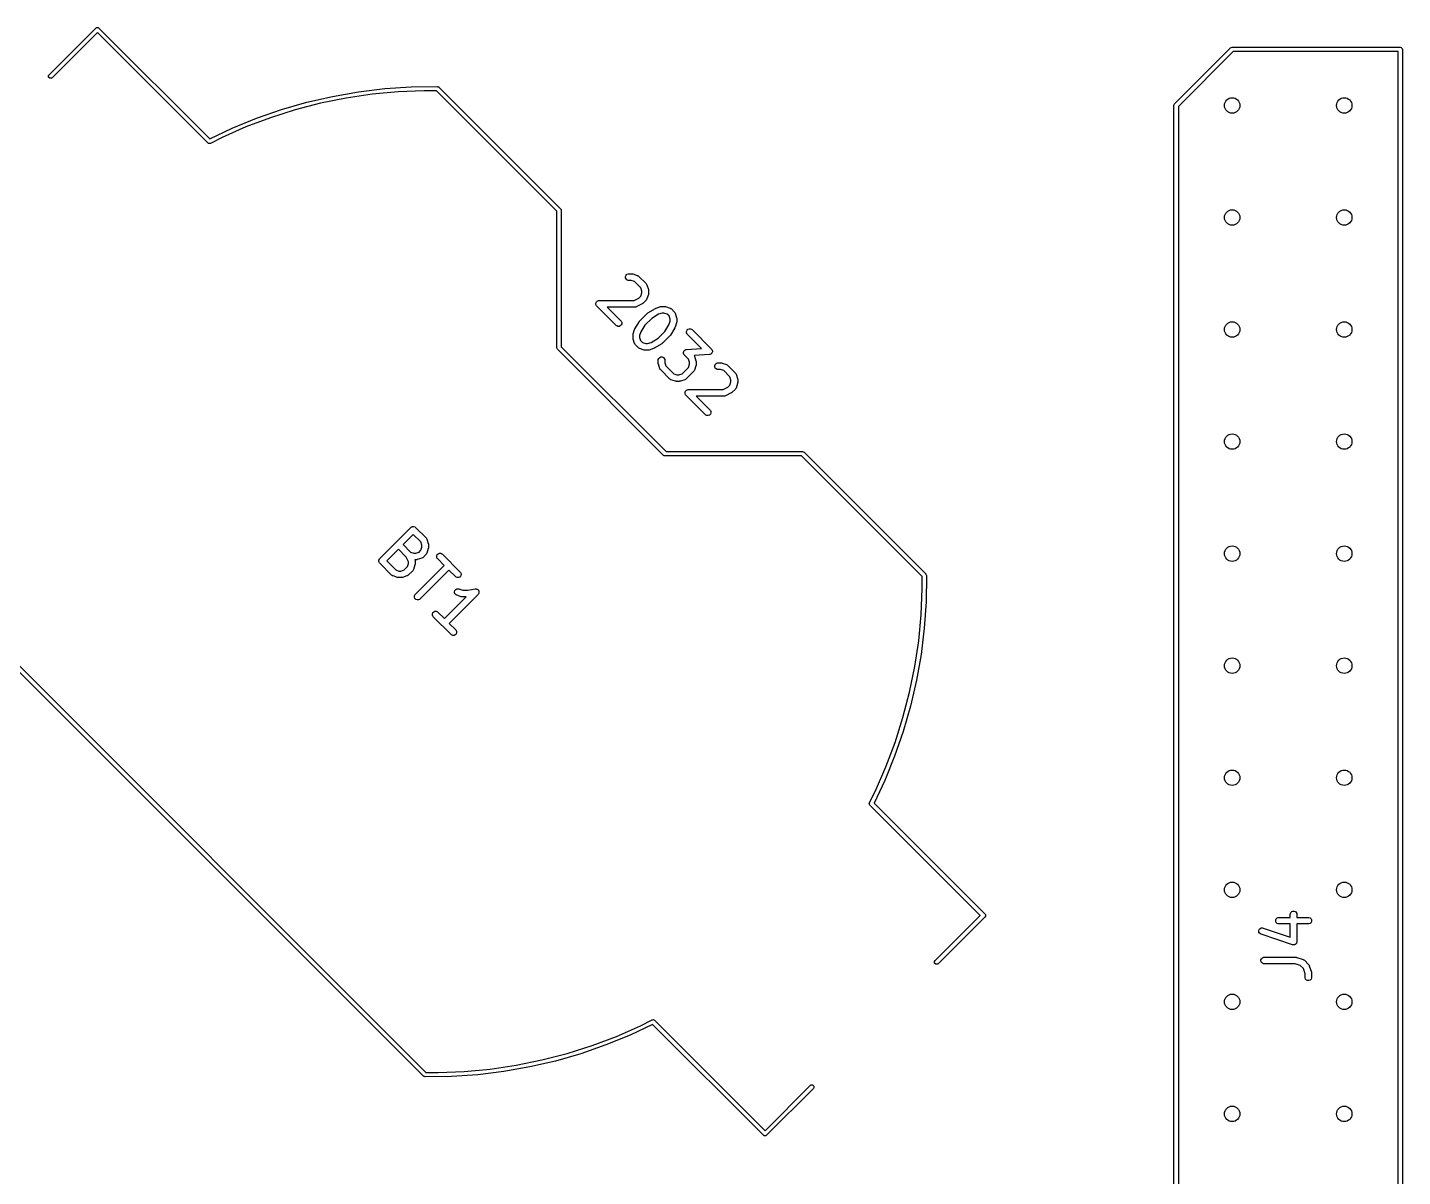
# Model space of a CAD drawing. Extents: x 0.02 to 1.98, y -0.08 to 3.55.
# Drawn here: x 0.675 to 1.902, y 1.494 to 2.52 of the extents above; entities that cross this region are included whole.
import ezdxf

# ---------------------------------------------------------------- set-up
doc = ezdxf.new("R2010")
doc.units = 0
doc.header["$MEASUREMENT"] = 0
doc.layers.add('BLACK', color=7, linetype='CONTINUOUS')

msp = doc.modelspace()

# ---------------------------------------------------------------- linework, layer by layer
at = {"layer": 'BLACK', "linetype": 'CONTINUOUS'}
for p, q in [((0.694, 2.4774), (0.7357, 2.5191)), ((0.7357, 2.5191), (0.7364, 2.5196)), ((0.7364, 2.5196), (0.7379, 2.5196)), ((0.7379, 2.5196), (0.7385, 2.5191)), ((0.7385, 2.5191), (0.8374, 2.4203)), ((0.7371, 2.515), (0.6968, 2.4746)), ((0.8356, 2.4165), (0.7371, 2.515)), ((1.6984, 2.4514), (1.7484, 2.5014)), ((1.7506, 2.498), (1.7018, 2.4492)), ((1.7484, 2.5014), (1.749, 2.5018)), ((1.749, 2.5018), (1.7498, 2.502)), ((1.7498, 2.502), (1.8998, 2.502)), ((1.8978, 2.498), (1.7506, 2.498)), ((1.8978, 0.902), (1.8978, 2.498)), ((1.8998, 2.502), (1.9006, 2.5018)), ((1.9006, 2.5018), (1.9016, 2.5008)), ((1.9016, 2.5008), (1.9018, 2.5)), ((1.9018, 2.5), (1.9018, 0.9)), ((0.6935, 2.4767), (0.694, 2.4774)), ((0.6935, 2.4752), (0.6935, 2.4767)), ((0.6946, 2.4742), (0.6935, 2.4752)), ((0.6961, 2.4742), (0.6946, 2.4742)), ((0.6968, 2.4746), (0.6961, 2.4742)), ((0.9935, 2.465), (1.017, 2.4666)), ((1.017, 2.4666), (1.0405, 2.4669)), ((1.0405, 2.4669), (1.0405, 2.4669)), ((1.0405, 2.4669), (1.041, 2.4667)), ((1.041, 2.4667), (1.0412, 2.4667)), ((1.0412, 2.4667), (1.0415, 2.4665)), ((1.0415, 2.4665), (1.0417, 2.4665)), ((1.0417, 2.4665), (1.0417, 2.4664)), ((1.0417, 2.4664), (1.0419, 2.4663)), ((0.924, 2.4528), (0.947, 2.4581)), ((0.9592, 2.4565), (0.9363, 2.4519)), ((0.947, 2.4581), (0.9701, 2.4621)), ((0.9823, 2.46), (0.9592, 2.4565)), ((0.9701, 2.4621), (0.9935, 2.465)), ((1.0055, 2.4622), (0.9823, 2.46)), ((1.0288, 2.4631), (1.0055, 2.4622)), ((1.0397, 2.463), (1.0288, 2.4631)), ((1.1472, 2.3555), (1.0397, 2.463)), ((1.0419, 2.4663), (1.1505, 2.3577)), ((0.8792, 2.4385), (0.9014, 2.4463)), ((0.9137, 2.446), (0.8915, 2.439)), ((0.9014, 2.4463), (0.924, 2.4528)), ((0.9363, 2.4519), (0.9137, 2.446)), ((1.6978, 2.45), (1.698, 2.4508)), ((1.6978, 0.9), (1.6978, 2.45)), ((1.698, 2.4508), (1.6984, 2.4514)), ((1.7018, 2.4492), (1.7018, 0.902)), ((0.8374, 2.4203), (0.8574, 2.4297)), ((0.8697, 2.4308), (0.8483, 2.4214)), ((0.8574, 2.4297), (0.8792, 2.4385)), ((0.8915, 2.439), (0.8697, 2.4308)), ((0.8483, 2.4214), (0.8379, 2.4161)), ((0.8362, 2.4161), (0.8356, 2.4165)), ((0.8364, 2.4161), (0.8362, 2.4161)), ((0.8367, 2.4159), (0.8364, 2.4161)), ((0.8375, 2.4161), (0.8367, 2.4159)), ((0.8377, 2.4161), (0.8375, 2.4161)), ((0.8378, 2.4161), (0.8377, 2.4161)), ((0.8379, 2.4161), (0.8378, 2.4161)), ((0.8379, 2.4161), (0.8379, 2.4161)), ((1.1505, 2.3577), (1.151, 2.357)), ((1.151, 2.357), (1.1511, 2.3563)), ((1.1511, 2.3563), (1.1511, 2.2346)), ((1.1472, 2.2338), (1.1472, 2.3555)), ((1.2085, 2.2974), (1.2089, 2.2985)), ((1.2085, 2.2962), (1.2085, 2.2974)), ((1.2089, 2.2952), (1.2085, 2.2962)), ((1.2089, 2.2985), (1.2097, 2.2993)), ((1.2097, 2.2944), (1.2089, 2.2952)), ((1.2097, 2.2993), (1.2108, 2.2997)), ((1.2108, 2.2997), (1.2114, 2.2998)), ((1.2114, 2.2998), (1.214, 2.2998)), ((1.214, 2.2998), (1.2143, 2.2997)), ((1.2143, 2.2997), (1.2144, 2.2998)), ((1.2144, 2.2998), (1.2145, 2.2997)), ((1.2145, 2.2997), (1.2146, 2.2997)), ((1.2146, 2.2997), (1.2147, 2.2997)), ((1.2147, 2.2997), (1.215, 2.2996)), ((1.215, 2.2996), (1.2189, 2.2983)), ((1.2189, 2.2983), (1.2195, 2.2981)), ((1.2195, 2.2981), (1.2195, 2.298)), ((1.2195, 2.298), (1.2196, 2.298)), ((1.2196, 2.298), (1.2201, 2.2976)), ((1.2201, 2.2976), (1.2267, 2.291)), ((1.2108, 2.2939), (1.2097, 2.2944)), ((1.2114, 2.2939), (1.2108, 2.2939)), ((1.2135, 2.2939), (1.2114, 2.2939)), ((1.2164, 2.2929), (1.2135, 2.2939)), ((1.2221, 2.2873), (1.2164, 2.2929)), ((1.223, 2.2844), (1.2221, 2.2873)), ((1.2221, 2.2799), (1.223, 2.2827)), ((1.223, 2.2827), (1.223, 2.2844)), ((1.2267, 2.291), (1.2271, 2.2905)), ((1.2271, 2.2905), (1.2271, 2.2904)), ((1.2271, 2.2904), (1.2272, 2.2903)), ((1.2272, 2.2903), (1.2274, 2.2898)), ((1.2274, 2.2898), (1.2288, 2.2858)), ((1.2288, 2.2858), (1.2288, 2.2855)), ((1.2288, 2.2855), (1.2289, 2.2855)), ((1.2289, 2.2855), (1.2289, 2.2854)), ((1.2289, 2.2854), (1.2289, 2.2853)), ((1.2289, 2.2853), (1.2289, 2.2852)), ((1.2289, 2.2852), (1.2289, 2.2849)), ((1.2289, 2.2849), (1.2289, 2.2822)), ((1.182, 2.2735), (1.1824, 2.2746)), ((1.182, 2.2724), (1.182, 2.2735)), ((1.1824, 2.2713), (1.182, 2.2724)), ((1.1824, 2.2746), (1.1832, 2.2754)), ((1.1828, 2.2709), (1.1824, 2.2713)), ((1.2, 2.2536), (1.1828, 2.2709)), ((1.1832, 2.2754), (1.1843, 2.2759)), ((1.1843, 2.2759), (1.1849, 2.2759)), ((1.1849, 2.2759), (1.216, 2.2759)), ((1.216, 2.2759), (1.2202, 2.278)), ((1.2173, 2.2701), (1.2167, 2.27)), ((1.2174, 2.2701), (1.2173, 2.2701)), ((1.2175, 2.2701), (1.2174, 2.2701)), ((1.218, 2.2703), (1.2175, 2.2701)), ((1.2233, 2.273), (1.218, 2.2703)), ((1.2202, 2.278), (1.2221, 2.2799)), ((1.2236, 2.2731), (1.2233, 2.273)), ((1.2237, 2.2732), (1.2236, 2.2732)), ((1.2236, 2.2732), (1.2236, 2.2731)), ((1.2238, 2.2733), (1.2237, 2.2732)), ((1.2241, 2.2735), (1.2238, 2.2733)), ((1.2238, 2.2733), (1.2238, 2.2733)), ((1.2267, 2.2762), (1.2241, 2.2735)), ((1.2271, 2.2766), (1.2267, 2.2762)), ((1.2272, 2.2768), (1.2271, 2.2767)), ((1.2271, 2.2767), (1.2271, 2.2766)), ((1.2274, 2.2773), (1.2272, 2.2768)), ((1.2288, 2.2813), (1.2274, 2.2773)), ((1.2289, 2.2817), (1.2288, 2.2816)), ((1.2288, 2.2816), (1.2288, 2.2813)), ((1.2289, 2.2822), (1.2289, 2.282)), ((1.2289, 2.282), (1.2289, 2.2819)), ((1.2289, 2.2819), (1.2289, 2.2818)), ((1.2289, 2.2818), (1.2289, 2.2817)), ((1.2356, 2.2691), (1.2396, 2.2705)), ((1.2396, 2.2705), (1.2399, 2.2705)), ((1.2399, 2.2705), (1.24, 2.2706)), ((1.24, 2.2706), (1.2401, 2.2706)), ((1.2401, 2.2706), (1.2402, 2.2706)), ((1.2402, 2.2706), (1.2403, 2.2706)), ((1.2403, 2.2706), (1.2405, 2.2706)), ((1.2405, 2.2706), (1.2432, 2.2706)), ((1.2432, 2.2706), (1.2435, 2.2706)), ((1.2435, 2.2706), (1.2436, 2.2706)), ((1.2436, 2.2706), (1.2437, 2.2706)), ((1.2437, 2.2706), (1.2438, 2.2706)), ((1.2438, 2.2706), (1.2438, 2.2705)), ((1.2438, 2.2705), (1.2441, 2.2705)), ((1.2441, 2.2705), (1.2481, 2.2691)), ((1.2167, 2.27), (1.192, 2.27)), ((1.192, 2.27), (1.2042, 2.2578)), ((1.2042, 2.2578), (1.2046, 2.2574)), ((1.2212, 2.2578), (1.2278, 2.2644)), ((1.2212, 2.2577), (1.2212, 2.2578)), ((1.2318, 2.26), (1.2257, 2.2539)), ((1.2278, 2.2644), (1.2279, 2.2645)), ((1.2279, 2.2645), (1.228, 2.2645)), ((1.228, 2.2645), (1.2281, 2.2647)), ((1.2281, 2.2647), (1.2283, 2.2648)), ((1.2283, 2.2648), (1.2284, 2.2649)), ((1.2283, 2.2648), (1.2283, 2.2648)), ((1.2284, 2.2649), (1.235, 2.2689)), ((1.2378, 2.2636), (1.2318, 2.26)), ((1.235, 2.2689), (1.2351, 2.2689)), ((1.2351, 2.2689), (1.2353, 2.269)), ((1.2351, 2.2689), (1.2351, 2.2689)), ((1.2353, 2.269), (1.2356, 2.2691)), ((1.2356, 2.2691), (1.2356, 2.2691)), ((1.2356, 2.2691), (1.2356, 2.2691)), ((1.241, 2.2647), (1.2378, 2.2636)), ((1.2427, 2.2647), (1.241, 2.2647)), ((1.2456, 2.2638), (1.2427, 2.2647)), ((1.2472, 2.2621), (1.2456, 2.2638)), ((1.2482, 2.2592), (1.2472, 2.2621)), ((1.2481, 2.2691), (1.2486, 2.2689)), ((1.2482, 2.2575), (1.2482, 2.2592)), ((1.2486, 2.2689), (1.2487, 2.2688)), ((1.2487, 2.2688), (1.2488, 2.2688)), ((1.2488, 2.2688), (1.2493, 2.2684)), ((1.2493, 2.2684), (1.2519, 2.2658)), ((1.2519, 2.2658), (1.2523, 2.2653)), ((1.2523, 2.2653), (1.2523, 2.2652)), ((1.2523, 2.2652), (1.2524, 2.2651)), ((1.2524, 2.2651), (1.2526, 2.2646)), ((1.2526, 2.2646), (1.2539, 2.2606)), ((1.2539, 2.2606), (1.254, 2.2604)), ((1.254, 2.2604), (1.254, 2.2603)), ((1.254, 2.2603), (1.2541, 2.2602)), ((1.2541, 2.2602), (1.2541, 2.2601)), ((1.2541, 2.2601), (1.2541, 2.26)), ((1.2541, 2.26), (1.2541, 2.2597)), ((1.2541, 2.2597), (1.2541, 2.2571)), ((1.2005, 2.2533), (1.2, 2.2536)), ((1.2015, 2.2528), (1.2005, 2.2533)), ((1.2027, 2.2528), (1.2015, 2.2528)), ((1.2037, 2.2533), (1.2027, 2.2528)), ((1.2046, 2.2541), (1.2037, 2.2533)), ((1.2046, 2.2574), (1.205, 2.2563)), ((1.205, 2.2552), (1.2046, 2.2541)), ((1.205, 2.2563), (1.205, 2.2552)), ((1.2151, 2.2458), (1.2152, 2.2461)), ((1.2151, 2.2457), (1.2151, 2.2458)), ((1.2151, 2.2456), (1.2151, 2.2457)), ((1.2151, 2.2455), (1.2151, 2.2456)), ((1.2152, 2.2461), (1.2165, 2.25)), ((1.2165, 2.25), (1.2165, 2.2501)), ((1.2165, 2.2501), (1.2166, 2.2501)), ((1.2166, 2.2501), (1.2167, 2.2503)), ((1.2167, 2.2503), (1.2168, 2.2506)), ((1.2168, 2.2506), (1.2208, 2.2572)), ((1.2168, 2.2506), (1.2168, 2.2506)), ((1.2168, 2.2506), (1.2168, 2.2506)), ((1.2208, 2.2573), (1.2209, 2.2574)), ((1.2208, 2.2572), (1.2208, 2.2573)), ((1.2209, 2.2574), (1.221, 2.2575)), ((1.221, 2.2575), (1.2211, 2.2577)), ((1.222, 2.2479), (1.221, 2.2446)), ((1.2211, 2.2577), (1.2212, 2.2577)), ((1.2257, 2.2539), (1.222, 2.2479)), ((1.2374, 2.2422), (1.2435, 2.2483)), ((1.2435, 2.2483), (1.2471, 2.2543)), ((1.2471, 2.2543), (1.2482, 2.2575)), ((1.2524, 2.2516), (1.2484, 2.2449)), ((1.2525, 2.2518), (1.2524, 2.2516)), ((1.2524, 2.2516), (1.2524, 2.2516)), ((1.2524, 2.2516), (1.2524, 2.2516)), ((1.2526, 2.2521), (1.2525, 2.2518)), ((1.2539, 2.2561), (1.2526, 2.2521)), ((1.2526, 2.2521), (1.2526, 2.2521)), ((1.2526, 2.2521), (1.2526, 2.2521)), ((1.254, 2.2564), (1.2539, 2.2561)), ((1.2541, 2.2566), (1.254, 2.2565)), ((1.254, 2.2565), (1.254, 2.2564)), ((1.2541, 2.2571), (1.2541, 2.2568)), ((1.2541, 2.2568), (1.2541, 2.2567)), ((1.2541, 2.2567), (1.2541, 2.2566)), ((1.2628, 2.2484), (1.2633, 2.2494)), ((1.2628, 2.2472), (1.2628, 2.2484)), ((1.2633, 2.2461), (1.2628, 2.2472)), ((1.2633, 2.2494), (1.2641, 2.2502)), ((1.2636, 2.2457), (1.2633, 2.2461)), ((1.2763, 2.2331), (1.2636, 2.2457)), ((1.2641, 2.2502), (1.2652, 2.2507)), ((1.2652, 2.2507), (1.2663, 2.2507)), ((1.2663, 2.2507), (1.2674, 2.2502)), ((1.2674, 2.2502), (1.2678, 2.2499)), ((1.2678, 2.2499), (1.2851, 2.2326)), ((1.1473, 2.233), (1.1472, 2.2338)), ((1.1511, 2.2346), (1.2446, 2.1411)), ((1.2151, 2.2454), (1.2151, 2.2455)), ((1.2151, 2.2451), (1.2151, 2.2454)), ((1.2151, 2.2425), (1.2151, 2.2451)), ((1.2151, 2.2422), (1.2151, 2.2425)), ((1.2151, 2.2421), (1.2151, 2.2422)), ((1.2151, 2.242), (1.2151, 2.2421)), ((1.2151, 2.2419), (1.2151, 2.242)), ((1.2151, 2.2418), (1.2151, 2.2419)), ((1.2152, 2.2415), (1.2151, 2.2418)), ((1.2165, 2.2376), (1.2152, 2.2415)), ((1.2168, 2.237), (1.2165, 2.2376)), ((1.2169, 2.2369), (1.2168, 2.237)), ((1.2168, 2.237), (1.2168, 2.237)), ((1.2172, 2.2364), (1.2169, 2.2369)), ((1.2199, 2.2338), (1.2172, 2.2364)), ((1.2203, 2.2334), (1.2199, 2.2338)), ((1.2204, 2.2333), (1.2203, 2.2334)), ((1.2205, 2.2333), (1.2204, 2.2333)), ((1.221, 2.233), (1.2205, 2.2333)), ((1.221, 2.2446), (1.221, 2.243)), ((1.221, 2.243), (1.2219, 2.2401)), ((1.2219, 2.2401), (1.2236, 2.2384)), ((1.2236, 2.2384), (1.2264, 2.2375)), ((1.2264, 2.2375), (1.2281, 2.2375)), ((1.2281, 2.2375), (1.2313, 2.2385)), ((1.2313, 2.2385), (1.2374, 2.2422)), ((1.2341, 2.2333), (1.2338, 2.2332)), ((1.2407, 2.2373), (1.2341, 2.2333)), ((1.2341, 2.2333), (1.2341, 2.2333)), ((1.2341, 2.2333), (1.2341, 2.2333)), ((1.2408, 2.2373), (1.2407, 2.2373)), ((1.2409, 2.2374), (1.2408, 2.2373)), ((1.241, 2.2375), (1.2409, 2.2374)), ((1.2412, 2.2376), (1.241, 2.2375)), ((1.2413, 2.2377), (1.2412, 2.2377)), ((1.2412, 2.2377), (1.2412, 2.2376)), ((1.2479, 2.2444), (1.2413, 2.2377)), ((1.248, 2.2444), (1.2479, 2.2444)), ((1.2482, 2.2446), (1.248, 2.2445)), ((1.248, 2.2445), (1.248, 2.2444)), ((1.2483, 2.2448), (1.2482, 2.2446)), ((1.2484, 2.2449), (1.2483, 2.2448)), ((1.2483, 2.2448), (1.2483, 2.2448)), ((1.1477, 2.2324), (1.1473, 2.233)), ((1.2424, 2.1377), (1.1477, 2.2324)), ((1.225, 2.2317), (1.221, 2.233)), ((1.2253, 2.2317), (1.225, 2.2317)), ((1.2254, 2.2316), (1.2253, 2.2317)), ((1.2255, 2.2316), (1.2254, 2.2316)), ((1.2256, 2.2316), (1.2255, 2.2316)), ((1.2257, 2.2316), (1.2256, 2.2316)), ((1.226, 2.2316), (1.2257, 2.2316)), ((1.2286, 2.2316), (1.226, 2.2316)), ((1.2289, 2.2316), (1.2286, 2.2316)), ((1.229, 2.2316), (1.2289, 2.2316)), ((1.2291, 2.2316), (1.229, 2.2316)), ((1.2292, 2.2316), (1.2291, 2.2316)), ((1.2293, 2.2317), (1.2292, 2.2316)), ((1.2295, 2.2317), (1.2293, 2.2317)), ((1.2335, 2.233), (1.2295, 2.2317)), ((1.2336, 2.2331), (1.2335, 2.233)), ((1.2338, 2.2332), (1.2336, 2.2331)), ((1.2336, 2.2331), (1.2336, 2.2331)), ((1.2376, 2.2232), (1.2381, 2.2242)), ((1.2376, 2.2226), (1.2376, 2.2232)), ((1.2376, 2.2199), (1.2376, 2.2226)), ((1.2381, 2.2242), (1.2389, 2.225)), ((1.2389, 2.225), (1.24, 2.2255)), ((1.24, 2.2255), (1.2411, 2.2255)), ((1.2411, 2.2255), (1.2422, 2.225)), ((1.2422, 2.225), (1.243, 2.2242)), ((1.243, 2.2242), (1.2434, 2.2232)), ((1.2434, 2.2232), (1.2435, 2.2226)), ((1.2435, 2.2226), (1.2435, 2.2204)), ((1.2602, 2.2298), (1.2604, 2.2302)), ((1.2602, 2.2297), (1.2602, 2.2298)), ((1.2602, 2.2296), (1.2602, 2.2297)), ((1.2602, 2.2291), (1.2602, 2.2296)), ((1.2602, 2.2286), (1.2602, 2.2291)), ((1.2602, 2.2285), (1.2602, 2.2286)), ((1.2602, 2.2284), (1.2602, 2.2285)), ((1.2604, 2.228), (1.2602, 2.2284)), ((1.2604, 2.2302), (1.2605, 2.2307)), ((1.2606, 2.2276), (1.2604, 2.228)), ((1.2605, 2.2307), (1.2606, 2.2308)), ((1.2606, 2.2309), (1.261, 2.2312)), ((1.2606, 2.2308), (1.2606, 2.2309)), ((1.2607, 2.2275), (1.2606, 2.2276)), ((1.2607, 2.2274), (1.2607, 2.2275)), ((1.2608, 2.2274), (1.2607, 2.2274)), ((1.261, 2.2271), (1.2608, 2.2274)), ((1.261, 2.2312), (1.2613, 2.2316)), ((1.2645, 2.2236), (1.261, 2.2271)), ((1.2613, 2.2316), (1.2614, 2.2316)), ((1.2614, 2.2317), (1.2619, 2.2319)), ((1.2614, 2.2316), (1.2614, 2.2317)), ((1.2619, 2.2319), (1.2623, 2.2321)), ((1.2623, 2.2321), (1.2624, 2.2321)), ((1.2624, 2.2321), (1.2625, 2.2321)), ((1.2625, 2.2321), (1.2626, 2.2321)), ((1.2626, 2.2321), (1.2629, 2.2322)), ((1.2629, 2.2322), (1.2763, 2.2331)), ((1.2654, 2.2208), (1.2645, 2.2236)), ((1.2832, 2.2276), (1.2696, 2.2267)), ((1.2696, 2.2267), (1.2699, 2.2262)), ((1.2699, 2.2262), (1.2712, 2.2222)), ((1.2712, 2.2222), (1.2712, 2.2219)), ((1.2712, 2.2219), (1.2713, 2.2218)), ((1.2713, 2.2218), (1.2713, 2.2217)), ((1.2713, 2.2217), (1.2713, 2.2216)), ((1.2713, 2.2216), (1.2713, 2.2216)), ((1.2713, 2.2216), (1.2713, 2.2213)), ((1.2713, 2.2213), (1.2713, 2.2186)), ((1.2835, 2.2276), (1.2832, 2.2276)), ((1.2836, 2.2277), (1.2835, 2.2276)), ((1.2835, 2.2276), (1.2835, 2.2276)), ((1.2837, 2.2277), (1.2836, 2.2277)), ((1.2842, 2.2279), (1.2837, 2.2277)), ((1.2846, 2.2281), (1.2842, 2.2279)), ((1.2847, 2.2282), (1.2846, 2.2281)), ((1.2848, 2.2282), (1.2847, 2.2282)), ((1.2851, 2.2286), (1.2848, 2.2282)), ((1.2851, 2.2326), (1.2852, 2.2324)), ((1.2854, 2.2289), (1.2851, 2.2286)), ((1.2852, 2.2324), (1.2853, 2.2323)), ((1.2853, 2.2323), (1.2853, 2.2323)), ((1.2853, 2.2323), (1.2854, 2.2322)), ((1.2854, 2.2322), (1.2856, 2.2317)), ((1.2855, 2.229), (1.2854, 2.2289)), ((1.2857, 2.2295), (1.2855, 2.2291)), ((1.2855, 2.2291), (1.2855, 2.229)), ((1.2856, 2.2317), (1.2858, 2.2313)), ((1.2859, 2.23), (1.2857, 2.2295)), ((1.2858, 2.2313), (1.2858, 2.2312)), ((1.2858, 2.2312), (1.2859, 2.2311)), ((1.2859, 2.2311), (1.2859, 2.2306)), ((1.2859, 2.2306), (1.2859, 2.2302)), ((1.2859, 2.2302), (1.2859, 2.2301)), ((1.2859, 2.2301), (1.2859, 2.23)), ((1.2376, 2.2196), (1.2376, 2.2199)), ((1.2376, 2.2195), (1.2376, 2.2196)), ((1.2376, 2.2196), (1.2376, 2.2196)), ((1.2376, 2.2194), (1.2376, 2.2195)), ((1.2377, 2.2193), (1.2376, 2.2194)), ((1.2377, 2.219), (1.2377, 2.2193)), ((1.2391, 2.215), (1.2377, 2.219)), ((1.2393, 2.2145), (1.2391, 2.215)), ((1.2394, 2.2144), (1.2393, 2.2145)), ((1.2394, 2.2143), (1.2394, 2.2144)), ((1.2398, 2.2139), (1.2394, 2.2143)), ((1.2477, 2.2059), (1.2398, 2.2139)), ((1.2435, 2.2204), (1.2444, 2.2176)), ((1.2444, 2.2176), (1.2514, 2.2106)), ((1.2514, 2.2106), (1.2543, 2.2096)), ((1.2543, 2.2096), (1.256, 2.2096)), ((1.256, 2.2096), (1.2588, 2.2106)), ((1.2588, 2.2106), (1.2645, 2.2162)), ((1.2691, 2.2125), (1.2625, 2.2059)), ((1.2645, 2.2162), (1.2654, 2.2191)), ((1.2654, 2.2191), (1.2654, 2.2208)), ((1.2695, 2.213), (1.2691, 2.2125)), ((1.2696, 2.2131), (1.2695, 2.213)), ((1.2699, 2.2137), (1.2696, 2.2132)), ((1.2696, 2.2132), (1.2696, 2.2131)), ((1.2712, 2.2177), (1.2699, 2.2137)), ((1.2713, 2.218), (1.2712, 2.218)), ((1.2712, 2.218), (1.2712, 2.2177)), ((1.2713, 2.2186), (1.2713, 2.2183)), ((1.2713, 2.2183), (1.2713, 2.2182)), ((1.2713, 2.2182), (1.2713, 2.2181)), ((1.2713, 2.2181), (1.2713, 2.218)), ((1.288, 2.2179), (1.2885, 2.2189)), ((1.288, 2.2167), (1.288, 2.2179)), ((1.2885, 2.2156), (1.288, 2.2167)), ((1.2885, 2.2189), (1.2893, 2.2197)), ((1.2893, 2.2148), (1.2885, 2.2156)), ((1.2893, 2.2197), (1.2903, 2.2202)), ((1.2903, 2.2144), (1.2893, 2.2148)), ((1.2903, 2.2202), (1.2909, 2.2202)), ((1.2909, 2.2143), (1.2903, 2.2144)), ((1.2909, 2.2202), (1.2936, 2.2202)), ((1.2931, 2.2143), (1.2909, 2.2143)), ((1.296, 2.2134), (1.2931, 2.2143)), ((1.2936, 2.2202), (1.2939, 2.2202)), ((1.2939, 2.2202), (1.2939, 2.2202)), ((1.2939, 2.2202), (1.294, 2.2202)), ((1.294, 2.2202), (1.2941, 2.2202)), ((1.2941, 2.2202), (1.2942, 2.2202)), ((1.2942, 2.2202), (1.2945, 2.2201)), ((1.2945, 2.2201), (1.2985, 2.2188)), ((1.3016, 2.2077), (1.296, 2.2134)), ((1.2985, 2.2188), (1.299, 2.2185)), ((1.299, 2.2185), (1.2991, 2.2185)), ((1.2991, 2.2185), (1.2992, 2.2184)), ((1.2992, 2.2184), (1.2996, 2.218)), ((1.2996, 2.218), (1.3063, 2.2114)), ((1.3063, 2.2114), (1.3066, 2.211)), ((1.3066, 2.211), (1.3067, 2.2109)), ((1.3067, 2.2109), (1.3067, 2.2108)), ((1.3067, 2.2108), (1.307, 2.2103)), ((1.307, 2.2103), (1.3083, 2.2063)), ((1.2482, 2.2056), (1.2477, 2.2059)), ((1.2483, 2.2055), (1.2482, 2.2056)), ((1.2484, 2.2054), (1.2483, 2.2055)), ((1.2489, 2.2052), (1.2484, 2.2054)), ((1.2529, 2.2039), (1.2489, 2.2052)), ((1.2532, 2.2038), (1.2529, 2.2039)), ((1.2533, 2.2038), (1.2532, 2.2038)), ((1.2532, 2.2038), (1.2532, 2.2038)), ((1.2534, 2.2038), (1.2533, 2.2038)), ((1.2535, 2.2038), (1.2534, 2.2038)), ((1.2538, 2.2037), (1.2535, 2.2038)), ((1.2564, 2.2037), (1.2538, 2.2037)), ((1.2567, 2.2038), (1.2564, 2.2037)), ((1.2568, 2.2038), (1.2567, 2.2038)), ((1.2569, 2.2038), (1.2568, 2.2038)), ((1.257, 2.2038), (1.2569, 2.2038)), ((1.2571, 2.2038), (1.257, 2.2038)), ((1.2574, 2.2039), (1.2571, 2.2038)), ((1.2614, 2.2052), (1.2574, 2.2039)), ((1.2619, 2.2054), (1.2614, 2.2052)), ((1.262, 2.2055), (1.2619, 2.2054)), ((1.2621, 2.2056), (1.262, 2.2055)), ((1.2625, 2.2059), (1.2621, 2.2056)), ((1.2955, 2.1964), (1.2998, 2.1985)), ((1.2998, 2.1985), (1.3016, 2.2003)), ((1.3025, 2.2049), (1.3016, 2.2077)), ((1.3016, 2.2003), (1.3025, 2.2032)), ((1.3025, 2.2032), (1.3025, 2.2049)), ((1.3063, 2.1966), (1.3036, 2.194)), ((1.3066, 2.1971), (1.3063, 2.1966)), ((1.3067, 2.1972), (1.3066, 2.1971)), ((1.307, 2.1978), (1.3067, 2.1973)), ((1.3067, 2.1973), (1.3067, 2.1972)), ((1.3083, 2.2018), (1.307, 2.1978)), ((1.3083, 2.2063), (1.3084, 2.206)), ((1.3084, 2.2021), (1.3083, 2.2018)), ((1.3084, 2.206), (1.3084, 2.2059)), ((1.3084, 2.2059), (1.3084, 2.2058)), ((1.3084, 2.2058), (1.3084, 2.2057)), ((1.3084, 2.2057), (1.3084, 2.2056)), ((1.3084, 2.2056), (1.3085, 2.2054)), ((1.3085, 2.2027), (1.3084, 2.2024)), ((1.3084, 2.2024), (1.3084, 2.2023)), ((1.3084, 2.2023), (1.3084, 2.2022)), ((1.3084, 2.2022), (1.3084, 2.2021)), ((1.3084, 2.2021), (1.3084, 2.2021)), ((1.3085, 2.2054), (1.3085, 2.2027)), ((1.2615, 2.194), (1.2619, 2.1951)), ((1.2615, 2.1928), (1.2615, 2.194)), ((1.2619, 2.1918), (1.2615, 2.1928)), ((1.2619, 2.1951), (1.2628, 2.1959)), ((1.2623, 2.1913), (1.2619, 2.1918)), ((1.2795, 2.1741), (1.2623, 2.1913)), ((1.2628, 2.1959), (1.2638, 2.1963)), ((1.2638, 2.1963), (1.2644, 2.1964)), ((1.2644, 2.1964), (1.2955, 2.1964)), ((1.2962, 2.1905), (1.2715, 2.1905)), ((1.2715, 2.1905), (1.2837, 2.1783)), ((1.2968, 2.1905), (1.2962, 2.1905)), ((1.2969, 2.1906), (1.2968, 2.1905)), ((1.297, 2.1906), (1.2969, 2.1906)), ((1.2975, 2.1908), (1.297, 2.1906)), ((1.3028, 2.1934), (1.2975, 2.1908)), ((1.3031, 2.1936), (1.3028, 2.1934)), ((1.3032, 2.1936), (1.3031, 2.1936)), ((1.3033, 2.1937), (1.3032, 2.1937)), ((1.3032, 2.1937), (1.3032, 2.1936)), ((1.3034, 2.1938), (1.3033, 2.1937)), ((1.3036, 2.194), (1.3034, 2.1938)), ((1.28, 2.1737), (1.2795, 2.1741)), ((1.2811, 2.1733), (1.28, 2.1737)), ((1.2822, 2.1733), (1.2811, 2.1733)), ((1.2833, 2.1737), (1.2822, 2.1733)), ((1.2841, 2.1745), (1.2833, 2.1737)), ((1.2837, 2.1783), (1.2841, 2.1778)), ((1.2841, 2.1778), (1.2845, 2.1768)), ((1.2845, 2.1756), (1.2841, 2.1745)), ((1.2845, 2.1768), (1.2845, 2.1756)), ((1.243, 2.1373), (1.2424, 2.1377)), ((1.2438, 2.1372), (1.243, 2.1373)), ((1.3655, 2.1372), (1.2438, 2.1372)), ((1.2446, 2.1411), (1.3663, 2.1411)), ((1.473, 2.0297), (1.3655, 2.1372)), ((1.3663, 2.1411), (1.367, 2.141)), ((1.367, 2.141), (1.3677, 2.1405)), ((1.3677, 2.1405), (1.4763, 2.0319)), ((1.0169, 2.0734), (1.0174, 2.0738)), ((1.0174, 2.0738), (1.018, 2.074)), ((1.018, 2.074), (1.0184, 2.0742)), ((1.0184, 2.0742), (1.0196, 2.0742)), ((1.0196, 2.0742), (1.0196, 2.0742)), ((1.0196, 2.0742), (1.0207, 2.0738)), ((1.0207, 2.0738), (1.0211, 2.0734)), ((0.9891, 2.0456), (1.0169, 2.0734)), ((1.019, 2.0672), (1.0099, 2.0581)), ((1.0257, 2.0605), (1.019, 2.0672)), ((1.0211, 2.0734), (1.0304, 2.0641)), ((1.0304, 2.0641), (1.0308, 2.0637)), ((1.0308, 2.0637), (1.0308, 2.0636)), ((1.0308, 2.0636), (1.0309, 2.0635)), ((1.0309, 2.0635), (1.0311, 2.063)), ((1.0311, 2.063), (1.0324, 2.059)), ((1.0058, 2.0539), (0.9954, 2.0435)), ((1.0126, 2.047), (1.0058, 2.0539)), ((1.0099, 2.0581), (1.0166, 2.0514)), ((1.0166, 2.0514), (1.0195, 2.0504)), ((1.0195, 2.0504), (1.0212, 2.0504)), ((1.0212, 2.0504), (1.0241, 2.0514)), ((1.0241, 2.0514), (1.0257, 2.053)), ((1.0267, 2.0576), (1.0257, 2.0605)), ((1.0257, 2.053), (1.0267, 2.0559)), ((1.0267, 2.0559), (1.0267, 2.0576)), ((1.0304, 2.0494), (1.0277, 2.0467)), ((1.0308, 2.0498), (1.0304, 2.0494)), ((1.0309, 2.05), (1.0308, 2.0499)), ((1.0308, 2.0499), (1.0308, 2.0498)), ((1.0311, 2.0505), (1.0309, 2.05)), ((1.0324, 2.0545), (1.0311, 2.0505)), ((1.0324, 2.059), (1.0325, 2.0587)), ((1.0325, 2.0548), (1.0324, 2.0545)), ((1.0325, 2.0587), (1.0325, 2.0586)), ((1.0325, 2.0586), (1.0325, 2.0585)), ((1.0325, 2.0585), (1.0326, 2.0584)), ((1.0326, 2.0551), (1.0325, 2.055)), ((1.0325, 2.055), (1.0325, 2.0548)), ((1.0325, 2.0548), (1.0325, 2.0548)), ((1.0326, 2.0584), (1.0326, 2.0584)), ((1.0326, 2.0584), (1.0326, 2.0581)), ((1.0326, 2.0581), (1.0326, 2.0554)), ((1.0326, 2.0554), (1.0326, 2.0551)), ((1.0326, 2.0551), (1.0326, 2.0551)), ((1.0404, 2.0491), (1.0412, 2.0499)), ((1.0412, 2.0499), (1.0423, 2.0504)), ((1.0423, 2.0504), (1.0435, 2.0504)), ((1.0435, 2.0504), (1.0445, 2.0499)), ((1.0445, 2.0499), (1.045, 2.0496)), ((1.045, 2.0496), (1.0609, 2.0336)), ((0.9883, 2.0441), (0.9887, 2.0451)), ((0.9883, 2.0429), (0.9883, 2.0441)), ((0.9887, 2.0419), (0.9883, 2.0429)), ((0.9887, 2.0451), (0.9891, 2.0456)), ((0.9891, 2.0414), (0.9887, 2.0419)), ((0.9997, 2.0308), (0.9891, 2.0414)), ((0.9954, 2.0435), (1.0034, 2.0355)), ((1.0108, 2.0355), (1.0138, 2.0385)), ((1.0147, 2.0428), (1.0126, 2.047)), ((1.0138, 2.0385), (1.0147, 2.0413)), ((1.0147, 2.0413), (1.0147, 2.0428)), ((1.0205, 2.0399), (1.0192, 2.0359)), ((1.0217, 2.0445), (1.0205, 2.0445)), ((1.0205, 2.0445), (1.0205, 2.0443)), ((1.0205, 2.0443), (1.0206, 2.0442)), ((1.0206, 2.0402), (1.0205, 2.0399)), ((1.0206, 2.0442), (1.0206, 2.0441)), ((1.0206, 2.0441), (1.0207, 2.0435)), ((1.0207, 2.0408), (1.0206, 2.0405)), ((1.0206, 2.0405), (1.0206, 2.0405)), ((1.0206, 2.0405), (1.0206, 2.0404)), ((1.0206, 2.0404), (1.0206, 2.0403)), ((1.0206, 2.0403), (1.0206, 2.0402)), ((1.0207, 2.0435), (1.0207, 2.0408)), ((1.0209, 2.0138), (1.0467, 2.0395)), ((1.022, 2.0445), (1.0217, 2.0445)), ((1.0221, 2.0446), (1.022, 2.0445)), ((1.022, 2.0445), (1.022, 2.0445)), ((1.0223, 2.0446), (1.0221, 2.0446)), ((1.0226, 2.0447), (1.0223, 2.0446)), ((1.0223, 2.0446), (1.0223, 2.0446)), ((1.0266, 2.046), (1.0226, 2.0447)), ((1.0271, 2.0462), (1.0266, 2.046)), ((1.0272, 2.0463), (1.0271, 2.0462)), ((1.0273, 2.0463), (1.0272, 2.0463)), ((1.0277, 2.0467), (1.0273, 2.0463)), ((1.04, 2.048), (1.0404, 2.0491)), ((1.04, 2.0469), (1.04, 2.048)), ((1.0404, 2.0458), (1.04, 2.0469)), ((1.0408, 2.0454), (1.0404, 2.0458)), ((1.0467, 2.0395), (1.0408, 2.0454)), ((1.0002, 2.0304), (0.9997, 2.0308)), ((1.0003, 2.0303), (1.0002, 2.0304)), ((1.0002, 2.0304), (1.0002, 2.0304)), ((1.0009, 2.0301), (1.0003, 2.0303)), ((1.0048, 2.0288), (1.0009, 2.0301)), ((1.0034, 2.0355), (1.0062, 2.0345)), ((1.0051, 2.0287), (1.0048, 2.0288)), ((1.0052, 2.0287), (1.0051, 2.0287)), ((1.0053, 2.0287), (1.0052, 2.0287)), ((1.0054, 2.0286), (1.0053, 2.0287)), ((1.0055, 2.0286), (1.0054, 2.0286)), ((1.0058, 2.0286), (1.0055, 2.0286)), ((1.0084, 2.0286), (1.0058, 2.0286)), ((1.0062, 2.0345), (1.0079, 2.0345)), ((1.0079, 2.0345), (1.0108, 2.0355)), ((1.0087, 2.0286), (1.0084, 2.0286)), ((1.0088, 2.0286), (1.0087, 2.0286)), ((1.0089, 2.0287), (1.0088, 2.0286)), ((1.009, 2.0287), (1.0089, 2.0287)), ((1.0091, 2.0287), (1.009, 2.0287)), ((1.0094, 2.0288), (1.0091, 2.0287)), ((1.0133, 2.0301), (1.0094, 2.0288)), ((1.0139, 2.0303), (1.0133, 2.0301)), ((1.014, 2.0304), (1.0139, 2.0304)), ((1.0139, 2.0304), (1.0139, 2.0303)), ((1.0145, 2.0308), (1.014, 2.0304)), ((1.0185, 2.0348), (1.0145, 2.0308)), ((1.0188, 2.0352), (1.0185, 2.0348)), ((1.0189, 2.0353), (1.0188, 2.0352)), ((1.0192, 2.0359), (1.0189, 2.0354)), ((1.0189, 2.0354), (1.0189, 2.0353)), ((1.0508, 2.0353), (1.0251, 2.0096)), ((1.0567, 2.0295), (1.0508, 2.0353)), ((1.0572, 2.0291), (1.0567, 2.0295)), ((1.0582, 2.0287), (1.0572, 2.0291)), ((1.0594, 2.0287), (1.0582, 2.0287)), ((1.0604, 2.0291), (1.0594, 2.0287)), ((1.0612, 2.0299), (1.0604, 2.0291)), ((1.0609, 2.0336), (1.0612, 2.0332)), ((1.0612, 2.0332), (1.0617, 2.0321)), ((1.0617, 2.031), (1.0612, 2.0299)), ((1.0617, 2.0321), (1.0617, 2.031)), ((1.4731, 2.0188), (1.473, 2.0297)), ((1.4763, 2.0319), (1.4764, 2.0317)), ((1.4764, 2.0317), (1.4765, 2.0317)), ((1.4765, 2.0317), (1.4765, 2.0315)), ((1.4765, 2.0315), (1.4767, 2.0312)), ((1.4769, 2.0305), (1.4766, 2.007)), ((1.4767, 2.0312), (1.4767, 2.031)), ((1.4767, 2.031), (1.4769, 2.0305)), ((1.4769, 2.0305), (1.4769, 2.0305)), ((1.0281, 1.5837), (0.5937, 2.0181)), ((0.597, 2.0203), (1.0303, 1.587)), ((1.0201, 2.0123), (1.0205, 2.0133)), ((1.0205, 2.0133), (1.0209, 2.0138)), ((1.0768, 2.0136), (1.051, 1.9878)), ((1.0559, 2.016), (1.0562, 2.0171)), ((1.0559, 2.0149), (1.0559, 2.016)), ((1.0565, 2.0138), (1.0559, 2.0149)), ((1.0562, 2.0171), (1.057, 2.018)), ((1.0573, 2.0131), (1.0565, 2.0138)), ((1.057, 2.018), (1.058, 2.0185)), ((1.0579, 2.0129), (1.0573, 2.0131)), ((1.0618, 2.0115), (1.0579, 2.0129)), ((1.058, 2.0185), (1.0592, 2.0186)), ((1.0592, 2.0186), (1.0597, 2.0185)), ((1.0597, 2.0185), (1.0633, 2.0173)), ((1.0633, 2.0173), (1.0678, 2.0173)), ((1.0678, 2.0173), (1.0741, 2.0185)), ((1.0741, 2.0185), (1.0747, 2.0186)), ((1.0741, 2.0185), (1.0741, 2.0185)), ((1.0741, 2.0185), (1.0741, 2.0185)), ((1.0741, 2.0185), (1.0741, 2.0185)), ((1.0747, 2.0186), (1.075, 2.0185)), ((1.075, 2.0185), (1.0753, 2.0185)), ((1.0753, 2.0185), (1.0755, 2.0184)), ((1.0755, 2.0184), (1.0758, 2.0184)), ((1.0758, 2.0184), (1.0761, 2.0182)), ((1.0761, 2.0182), (1.0763, 2.0181)), ((1.0763, 2.0181), (1.0765, 2.0179)), ((1.0765, 2.0179), (1.0768, 2.0177)), ((1.0768, 2.0177), (1.077, 2.0175)), ((1.0772, 2.014), (1.0768, 2.0136)), ((1.0768, 2.0136), (1.0768, 2.0136)), ((1.0768, 2.0136), (1.0768, 2.0136)), ((1.0768, 2.0136), (1.0768, 2.0136)), ((1.077, 2.0175), (1.0772, 2.0173)), ((1.0772, 2.0173), (1.0773, 2.017)), ((1.0773, 2.0143), (1.0772, 2.014)), ((1.0773, 2.017), (1.0774, 2.0168)), ((1.0774, 2.0145), (1.0773, 2.0143)), ((1.0774, 2.0168), (1.0775, 2.0165)), ((1.0775, 2.0148), (1.0774, 2.0145)), ((1.0775, 2.0165), (1.0776, 2.0162)), ((1.0776, 2.0151), (1.0775, 2.0148)), ((1.0776, 2.0162), (1.0776, 2.0159)), ((1.0776, 2.0159), (1.0777, 2.0157)), ((1.0777, 2.0157), (1.0776, 2.0154)), ((1.0776, 2.0154), (1.0776, 2.0151)), ((1.4722, 1.9955), (1.4731, 2.0188)), ((1.0201, 2.0111), (1.0201, 2.0123)), ((1.0205, 2.01), (1.0201, 2.0111)), ((1.0214, 2.0092), (1.0205, 2.01)), ((1.0224, 2.0088), (1.0214, 2.0092)), ((1.0236, 2.0088), (1.0224, 2.0088)), ((1.0246, 2.0092), (1.0236, 2.0088)), ((1.0251, 2.0096), (1.0246, 2.0092)), ((1.0469, 1.992), (1.0662, 2.0114)), ((1.0621, 2.0115), (1.0618, 2.0115)), ((1.0622, 2.0114), (1.0621, 2.0115)), ((1.0623, 2.0114), (1.0622, 2.0114)), ((1.0624, 2.0114), (1.0623, 2.0114)), ((1.0625, 2.0114), (1.0624, 2.0114)), ((1.0628, 2.0114), (1.0625, 2.0114)), ((1.0662, 2.0114), (1.0628, 2.0114)), ((1.4766, 2.007), (1.475, 1.9835)), ((1.036, 1.9963), (1.0365, 1.9974)), ((1.036, 1.9952), (1.036, 1.9963)), ((1.0365, 1.9941), (1.036, 1.9952)), ((1.0365, 1.9974), (1.0373, 1.9982)), ((1.0368, 1.9937), (1.0365, 1.9941)), ((1.0527, 1.9778), (1.0368, 1.9937)), ((1.0373, 1.9982), (1.0383, 1.9987)), ((1.0383, 1.9987), (1.0395, 1.9987)), ((1.0395, 1.9987), (1.0405, 1.9982)), ((1.0405, 1.9982), (1.041, 1.9979)), ((1.041, 1.9979), (1.0469, 1.992)), ((1.47, 1.9723), (1.4722, 1.9955)), ((1.051, 1.9878), (1.0569, 1.9819)), ((1.0532, 1.9774), (1.0527, 1.9778)), ((1.0542, 1.977), (1.0532, 1.9774)), ((1.0554, 1.977), (1.0542, 1.977)), ((1.0565, 1.9774), (1.0554, 1.977)), ((1.0573, 1.9782), (1.0565, 1.9774)), ((1.0569, 1.9819), (1.0573, 1.9815)), ((1.0573, 1.9815), (1.0577, 1.9804)), ((1.0577, 1.9793), (1.0573, 1.9782)), ((1.0577, 1.9804), (1.0577, 1.9793)), ((1.475, 1.9835), (1.4721, 1.9601)), ((1.4665, 1.9492), (1.47, 1.9723)), ((1.4721, 1.9601), (1.4681, 1.937)), ((1.4619, 1.9263), (1.4665, 1.9492)), ((1.4681, 1.937), (1.4628, 1.914)), ((1.456, 1.9037), (1.4619, 1.9263)), ((1.449, 1.8815), (1.456, 1.9037)), ((1.4628, 1.914), (1.4563, 1.8914)), ((1.4563, 1.8914), (1.4485, 1.8692)), ((1.4408, 1.8597), (1.449, 1.8815)), ((1.4485, 1.8692), (1.4397, 1.8474)), ((1.4314, 1.8383), (1.4408, 1.8597)), ((1.4397, 1.8474), (1.4303, 1.8274)), ((1.4261, 1.8279), (1.4314, 1.8383)), ((1.4259, 1.8267), (1.4261, 1.8275)), ((1.4261, 1.8264), (1.4259, 1.8267)), ((1.4261, 1.8278), (1.4261, 1.8279)), ((1.4261, 1.8279), (1.4261, 1.8279)), ((1.4261, 1.8277), (1.4261, 1.8278)), ((1.4261, 1.8275), (1.4261, 1.8277)), ((1.4261, 1.8262), (1.4261, 1.8264)), ((1.4265, 1.8256), (1.4261, 1.8262)), ((1.525, 1.7271), (1.4265, 1.8256)), ((1.4303, 1.8274), (1.5291, 1.7285)), ((1.8021, 1.7298), (1.8029, 1.7306)), ((1.8029, 1.7306), (1.804, 1.731)), ((1.804, 1.731), (1.8052, 1.731)), ((1.8052, 1.731), (1.8062, 1.7306)), ((1.8062, 1.7306), (1.807, 1.7298)), ((1.4846, 1.6868), (1.525, 1.7271)), ((1.5291, 1.7257), (1.4874, 1.684)), ((1.5291, 1.7285), (1.5296, 1.7279)), ((1.5296, 1.7264), (1.5291, 1.7257)), ((1.5296, 1.7279), (1.5296, 1.7279)), ((1.5296, 1.7279), (1.5296, 1.7264)), ((1.7886, 1.7231), (1.789, 1.7241)), ((1.7886, 1.7219), (1.7886, 1.7231)), ((1.789, 1.7209), (1.7886, 1.7219)), ((1.789, 1.7241), (1.7898, 1.725)), ((1.7898, 1.72), (1.789, 1.7209)), ((1.7898, 1.725), (1.7909, 1.7254)), ((1.7909, 1.7196), (1.7898, 1.72)), ((1.7909, 1.7254), (1.7915, 1.7254)), ((1.7915, 1.7195), (1.7909, 1.7196)), ((1.7915, 1.7254), (1.8016, 1.7254)), ((1.8016, 1.7195), (1.7915, 1.7195)), ((1.8016, 1.7281), (1.8017, 1.7287)), ((1.8016, 1.7254), (1.8016, 1.7281)), ((1.8016, 1.7078), (1.8016, 1.7195)), ((1.8017, 1.7287), (1.8021, 1.7298)), ((1.807, 1.7298), (1.8075, 1.7287)), ((1.8075, 1.7287), (1.8075, 1.7281)), ((1.8075, 1.7281), (1.8075, 1.7254)), ((1.8075, 1.7254), (1.8177, 1.7254)), ((1.8177, 1.7195), (1.8075, 1.7195)), ((1.8075, 1.7195), (1.8075, 1.7037)), ((1.8177, 1.7254), (1.8183, 1.7254)), ((1.8183, 1.7196), (1.8177, 1.7195)), ((1.8183, 1.7254), (1.8193, 1.725)), ((1.8193, 1.72), (1.8183, 1.7196)), ((1.8193, 1.725), (1.8202, 1.7241)), ((1.8202, 1.7209), (1.8193, 1.72)), ((1.8202, 1.7241), (1.8206, 1.7231)), ((1.8206, 1.7219), (1.8202, 1.7209)), ((1.8206, 1.7231), (1.8206, 1.7219)), ((1.7735, 1.7135), (1.7739, 1.7146)), ((1.7736, 1.7123), (1.7735, 1.7135)), ((1.7741, 1.7113), (1.7736, 1.7123)), ((1.7739, 1.7146), (1.7747, 1.7155)), ((1.775, 1.7106), (1.7741, 1.7113)), ((1.7747, 1.7155), (1.7757, 1.716)), ((1.7755, 1.7103), (1.775, 1.7106)), ((1.8037, 1.7009), (1.7755, 1.7103)), ((1.7757, 1.716), (1.7768, 1.7161)), ((1.7768, 1.7161), (1.7774, 1.7159)), ((1.7774, 1.7159), (1.8016, 1.7078)), ((1.8039, 1.7009), (1.8037, 1.7009)), ((1.804, 1.7009), (1.8039, 1.7009)), ((1.8041, 1.7009), (1.804, 1.7009)), ((1.8042, 1.7008), (1.8041, 1.7009)), ((1.8047, 1.7009), (1.8042, 1.7008)), ((1.8052, 1.7009), (1.8047, 1.7009)), ((1.8053, 1.7009), (1.8052, 1.7009)), ((1.8054, 1.7009), (1.8053, 1.7009)), ((1.8058, 1.7011), (1.8054, 1.7009)), ((1.8062, 1.7013), (1.8058, 1.7011)), ((1.8063, 1.7014), (1.8062, 1.7013)), ((1.8064, 1.7014), (1.8063, 1.7014)), ((1.8067, 1.7018), (1.8064, 1.7014)), ((1.807, 1.7021), (1.8067, 1.7018)), ((1.8071, 1.7022), (1.807, 1.7021)), ((1.8072, 1.7023), (1.8071, 1.7022)), ((1.8073, 1.7027), (1.8072, 1.7023)), ((1.8075, 1.7032), (1.8073, 1.7027)), ((1.8075, 1.7037), (1.8075, 1.7035)), ((1.8075, 1.7035), (1.8075, 1.7034)), ((1.8075, 1.7034), (1.8075, 1.7033)), ((1.8075, 1.7033), (1.8075, 1.7032)), ((1.4842, 1.6861), (1.4846, 1.6868)), ((1.4842, 1.6846), (1.4842, 1.6861)), ((1.4852, 1.6835), (1.4842, 1.6846)), ((1.4867, 1.6835), (1.4852, 1.6835)), ((1.4874, 1.684), (1.4867, 1.6835)), ((1.7754, 1.6875), (1.7759, 1.6885)), ((1.7754, 1.6863), (1.7754, 1.6875)), ((1.7759, 1.6852), (1.7754, 1.6863)), ((1.7759, 1.6885), (1.7767, 1.6893)), ((1.7767, 1.6844), (1.7759, 1.6852)), ((1.7767, 1.6893), (1.7778, 1.6898)), ((1.7778, 1.684), (1.7767, 1.6844)), ((1.7778, 1.6898), (1.7783, 1.6898)), ((1.7783, 1.6839), (1.7778, 1.684)), ((1.7783, 1.6898), (1.8065, 1.6898)), ((1.806, 1.6839), (1.7783, 1.6839)), ((1.8105, 1.6824), (1.806, 1.6839)), ((1.8065, 1.6898), (1.8068, 1.6898)), ((1.8068, 1.6898), (1.8068, 1.6898)), ((1.8068, 1.6898), (1.8069, 1.6898)), ((1.8069, 1.6898), (1.807, 1.6898)), ((1.807, 1.6898), (1.8071, 1.6897)), ((1.8071, 1.6897), (1.8074, 1.6897)), ((1.8074, 1.6897), (1.813, 1.6878)), ((1.8133, 1.6797), (1.8105, 1.6824)), ((1.813, 1.6878), (1.8135, 1.6876)), ((1.8135, 1.6876), (1.8136, 1.6875)), ((1.8136, 1.6875), (1.8137, 1.6875)), ((1.8137, 1.6875), (1.8142, 1.6871)), ((1.8142, 1.6871), (1.8179, 1.6833)), ((1.8179, 1.6833), (1.8183, 1.6829)), ((1.8183, 1.6829), (1.8183, 1.6828)), ((1.8183, 1.6828), (1.8184, 1.6827)), ((1.8184, 1.6827), (1.8186, 1.6822)), ((1.8186, 1.6822), (1.8205, 1.6766)), ((1.8148, 1.6751), (1.8133, 1.6797)), ((1.8148, 1.6719), (1.8148, 1.6751)), ((1.8148, 1.6713), (1.8148, 1.6719)), ((1.8153, 1.6702), (1.8148, 1.6713)), ((1.8161, 1.6694), (1.8153, 1.6702)), ((1.8171, 1.669), (1.8161, 1.6694)), ((1.8183, 1.669), (1.8171, 1.669)), ((1.8193, 1.6694), (1.8183, 1.669)), ((1.8202, 1.6702), (1.8193, 1.6694)), ((1.8206, 1.6713), (1.8202, 1.6702)), ((1.8205, 1.6766), (1.8206, 1.6763)), ((1.8206, 1.6763), (1.8206, 1.6762)), ((1.8206, 1.6762), (1.8206, 1.6761)), ((1.8206, 1.6761), (1.8206, 1.676)), ((1.8206, 1.676), (1.8206, 1.6759)), ((1.8206, 1.6759), (1.8207, 1.6756)), ((1.8207, 1.6719), (1.8206, 1.6713)), ((1.8207, 1.6756), (1.8207, 1.6719)), ((1.2217, 1.6286), (1.2321, 1.6339)), ((1.2321, 1.6339), (1.2321, 1.6339)), ((1.2321, 1.6339), (1.2322, 1.6339)), ((1.2322, 1.6339), (1.2323, 1.6339)), ((1.2323, 1.6339), (1.2325, 1.6339)), ((1.2325, 1.6339), (1.2333, 1.6341)), ((1.2333, 1.6341), (1.2336, 1.6339)), ((1.2336, 1.6339), (1.2338, 1.6339)), ((1.2338, 1.6339), (1.2344, 1.6335)), ((1.2344, 1.6335), (1.3329, 1.535)), ((1.2126, 1.6203), (1.1908, 1.6115)), ((1.2003, 1.6192), (1.2217, 1.6286)), ((1.2326, 1.6297), (1.2126, 1.6203)), ((1.3315, 1.5309), (1.2326, 1.6297)), ((1.1563, 1.604), (1.1785, 1.611)), ((1.1908, 1.6115), (1.1686, 1.6037)), ((1.1785, 1.611), (1.2003, 1.6192)), ((1.1108, 1.5935), (1.1337, 1.5981)), ((1.146, 1.5972), (1.123, 1.5919)), ((1.1337, 1.5981), (1.1563, 1.604)), ((1.1686, 1.6037), (1.146, 1.5972)), ((1.0283, 1.5836), (1.0281, 1.5837)), ((1.0283, 1.5835), (1.0283, 1.5836)), ((1.0285, 1.5835), (1.0283, 1.5835)), ((1.0288, 1.5833), (1.0285, 1.5835)), ((1.029, 1.5833), (1.0288, 1.5833)), ((1.0295, 1.5831), (1.029, 1.5833)), ((1.053, 1.5834), (1.0295, 1.5831)), ((1.0295, 1.5831), (1.0295, 1.5831)), ((1.0303, 1.587), (1.0412, 1.5869)), ((1.0412, 1.5869), (1.0645, 1.5878)), ((1.0765, 1.585), (1.053, 1.5834)), ((1.0645, 1.5878), (1.0877, 1.59)), ((1.0999, 1.5879), (1.0765, 1.585)), ((1.0877, 1.59), (1.1108, 1.5935)), ((1.123, 1.5919), (1.0999, 1.5879)), ((1.3329, 1.535), (1.3732, 1.5754)), ((1.376, 1.5726), (1.3343, 1.5309)), ((1.3732, 1.5754), (1.3739, 1.5758)), ((1.3739, 1.5758), (1.3754, 1.5758)), ((1.3754, 1.5758), (1.3765, 1.5748)), ((1.3765, 1.5733), (1.376, 1.5726)), ((1.3765, 1.5748), (1.3765, 1.5733)), ((1.3321, 1.5304), (1.3315, 1.5309)), ((1.3336, 1.5304), (1.3321, 1.5304)), ((1.3321, 1.5304), (1.3321, 1.5304)), ((1.3343, 1.5309), (1.3336, 1.5304))]:
    msp.add_line(p, q, dxfattribs=at)
at = {"layer": 'BLACK'}
for centre in [(1.7498, 2.45), (1.8498, 2.45), (1.7498, 2.35), (1.8498, 2.35), (1.7498, 2.25), (1.8498, 2.25), (1.7498, 2.15), (1.8498, 2.15), (1.7498, 2.05), (1.8498, 2.05), (1.7498, 1.95), (1.8498, 1.95), (1.7498, 1.85), (1.8498, 1.85), (1.7498, 1.75), (1.8498, 1.75), (1.7498, 1.65), (1.8498, 1.65), (1.7498, 1.55), (1.8498, 1.55)]:
    msp.add_circle(centre, 0.00689, dxfattribs=at)

doc.saveas('drawing.dxf')
